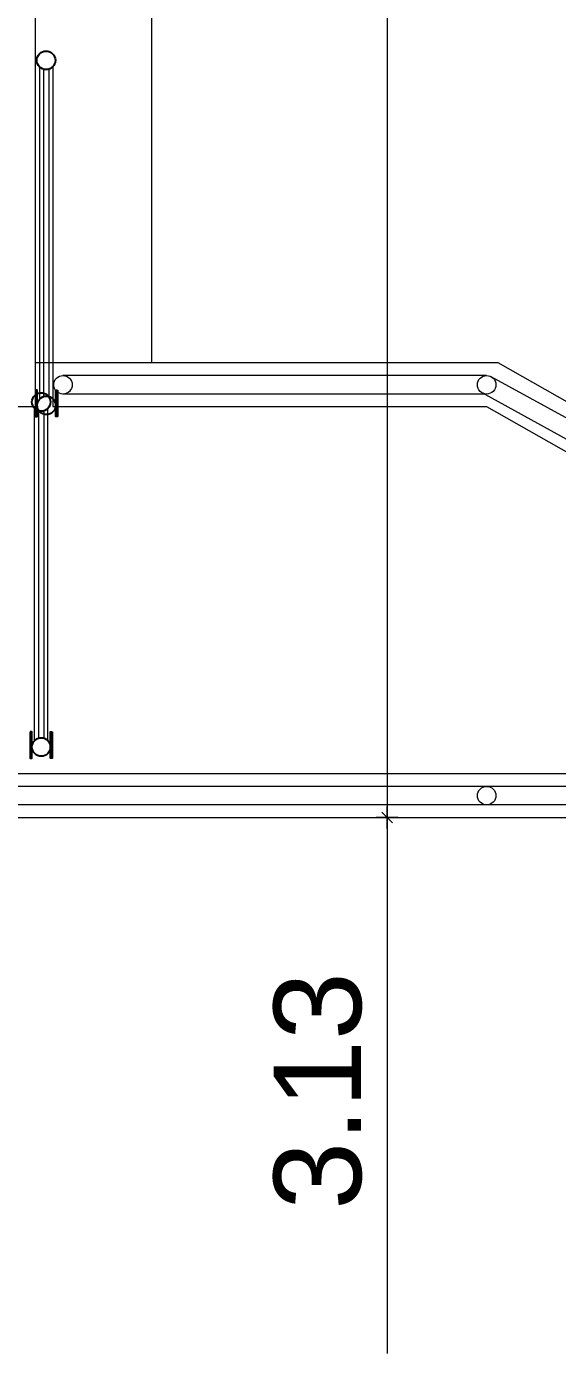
# Model space of a CAD drawing. Header units: metres. Extents: x 5 to 242, y -3 to 162.
# Drawn here: x 33.94 to 36.97, y 104.15 to 111.74 of the extents above; entities that cross this region are included whole.
import ezdxf

# ---------------------------------------------------------------- set-up
doc = ezdxf.new("R2010")
doc.units = ezdxf.units.M
doc.layers.add('1053_ARQ_BASE_MATADOURO_2_dwg', color=7, linetype='Continuous', lineweight=5, true_color=0x767676)
doc.layers.add('1053_ARQ_BASE_MATADOURO_dwg', color=7, linetype='Continuous', lineweight=5, true_color=0x767676)
doc.layers.add('A-COTAS', color=7, linetype='Continuous', lineweight=9)
doc.layers.add('A-PISO', color=7, linetype='Continuous', lineweight=5)
doc.styles.add('Arial', font='arial.ttf', dxfattribs={"height": 0.5})

# ---------------------------------------------------------------- blocks, each defined once
blk = doc.blocks.new('1053_ARQ_BASE_MATADOURO_dwg_PU-Tick-4039619-CURRAL BOVINO')
at = {"layer": 'A-COTAS', "color": 253, "true_color": 0xaaaaaa}
for p, q in [((1, 0), (-1, 0)), ((-0.5, -0.5), (0.5, 0.5)), ((0, -1), (0, 1))]:
    blk.add_line(p, q, dxfattribs=at)
blk = doc.blocks.new('1053_ARQ_BASE_MATADOURO_dwg_arq geral tgov-4039641-CURRAL BOVINO')
at = {"color": 253, "lineweight": 5, "true_color": 0xaaaaaa, "flags": 128}
blk.add_lwpolyline([(-3.1704, 14.4282), (-3.1704, 20.1582), (-12.4204, 20.1582), (-12.4204, 34.8483), (-12.4204, 34.9983), (5.3461, 34.9983), (5.3461, 26.6282)], dxfattribs=at)
at = {"layer": 'A-COTAS', "color": 253, "true_color": 0xaaaaaa}
for p, q in [((6.6946, 34.9357), (6.6946, 24.0907)), ((6.6946, 23.9657), (6.6946, 20.9622))]:
    blk.add_line(p, q, dxfattribs=at)
for xscale, yscale, zscale, rotation in [(0.0625, 0.0625, 0.0625, 269.9999999999996), (0.06250000000000001, 0.06250000000000001, 0.06250000000000001, 89.99999999999962)]:
    blk.add_blockref('1053_ARQ_BASE_MATADOURO_dwg_PU-Tick-4039619-CURRAL BOVINO', (6.6946, 24.0282), dxfattribs=dict(xscale=xscale, yscale=yscale, zscale=zscale, rotation=rotation))
at = {"layer": 'A-COTAS', "insert": (6.0457, 22.4639), "char_height": 0.5, "width": 1.628048, "attachment_point": 2, "rotation": 90, "line_spacing_factor": 0.941778, "style": 'Arial'}
blk.add_mtext('3.13', dxfattribs=at)
blk = doc.blocks.new('1053_ARQ_BASE_MATADOURO_dwg-3625622-CURRAL BOVINO')
blk.add_blockref('1053_ARQ_BASE_MATADOURO_dwg_arq geral tgov-4039641-CURRAL BOVINO', (130.2098, 83.186))
blk = doc.blocks.new('1053_ARQ_BASE_MATADOURO_2_dwg-3637054-CURRAL BOVINO')
at = {"layer": 'A-PISO', "color": 253, "true_color": 0xaaaaaa}
for p, q in [((134.9176, 76.4221), (134.9176, 78.3224)), ((134.9388, 78.3085), (134.9388, 76.4361)), ((134.9688, 78.3085), (134.9688, 76.4362)), ((134.9938, 76.4222), (134.9938, 78.3225)), ((134.9928, 76.6282), (134.8931, 76.6282)), ((137.4732, 76.5562), (135.0503, 76.5562)), ((139.8567, 75.2496), (137.4988, 76.5496)), ((137.4732, 76.4502), (135.0503, 76.4502)), ((139.8056, 75.1567), (137.4476, 76.4567)), ((134.888, 74.4678), (134.888, 76.3681)), ((134.9642, 74.4678), (134.9642, 76.3681)), ((134.9111, 76.3542), (134.9111, 74.4818)), ((134.9411, 76.3542), (134.9411, 74.4818)), ((139.8311, 74.2062), (127.1431, 74.2062)), ((139.8311, 74.1002), (127.1431, 74.1002))]:
    blk.add_line(p, q, dxfattribs=at)
at = {"layer": 'A-PISO', "color": 253, "true_color": 0xaaaaaa, "flags": 128}
for points in [[(127.3589, 84.1282), (134.6431, 84.1282), (134.6431, 76.3782), (134.8931, 76.3782), (134.8931, 84.3782), (127.1431, 84.3782)], [(143.2571, 75.3282), (139.8841, 75.3282), (139.8311, 75.3282), (137.5391, 76.6282), (134.9928, 76.6282), (134.9928, 76.3782), (137.4732, 76.3782), (139.7652, 75.0782)], [(140.3573, 74.2782), (139.8841, 74.2782), (127.1431, 74.2782)], [(127.1431, 71.0282), (127.1431, 74.0282), (139.8841, 74.0282), (143.2571, 74.0282)]]:
    blk.add_lwpolyline(points, dxfattribs=at)
at = {"layer": 'A-PISO', "color": 253, "lineweight": 25, "true_color": 0xaaaaaa, "flags": 128}
for points in [[(134.8927, 76.4722), (134.8927, 76.3222), (134.9028, 76.3222), (134.9028, 76.4723), (134.8927, 76.4723)], [(135.0187, 76.4724), (135.0187, 76.3224), (135.0088, 76.3224), (135.0088, 76.4724), (135.0187, 76.4724)]]:
    blk.add_lwpolyline(points, dxfattribs=at)
for points in [[(134.8631, 74.518), (134.8631, 74.368), (134.8731, 74.368), (134.8731, 74.518)], [(134.9891, 74.518), (134.9891, 74.368), (134.9791, 74.368), (134.9791, 74.518)]]:
    blk.add_lwpolyline(points, close=True, dxfattribs=at)
at = {"layer": 'A-PISO', "color": 253, "lineweight": 25, "true_color": 0xaaaaaa}
for centre in [(134.9538, 78.3593), (134.9261, 76.405), (134.9558, 76.3853), (134.9261, 74.431)]:
    blk.add_circle(centre, 0.053, dxfattribs=at)
at = {"layer": 'A-PISO', "color": 253, "true_color": 0xaaaaaa}
for centre in [(135.0503, 76.5032), (137.4732, 76.5032), (137.4732, 74.1532)]:
    blk.add_circle(centre, 0.053, dxfattribs=at)

msp = doc.modelspace()

# ---------------------------------------------------------------- block references
at = {"layer": '1053_ARQ_BASE_MATADOURO_2_dwg', "color": 253, "true_color": 0xaaaaaa}
msp.add_blockref('1053_ARQ_BASE_MATADOURO_2_dwg-3637054-CURRAL BOVINO', (-100.9065, 33.186), dxfattribs=at)
at = {"layer": '1053_ARQ_BASE_MATADOURO_dwg', "color": 253, "true_color": 0xaaaaaa}
msp.add_blockref('1053_ARQ_BASE_MATADOURO_dwg-3625622-CURRAL BOVINO', (-100.9065, 0), dxfattribs=at)

doc.saveas('drawing.dxf')
